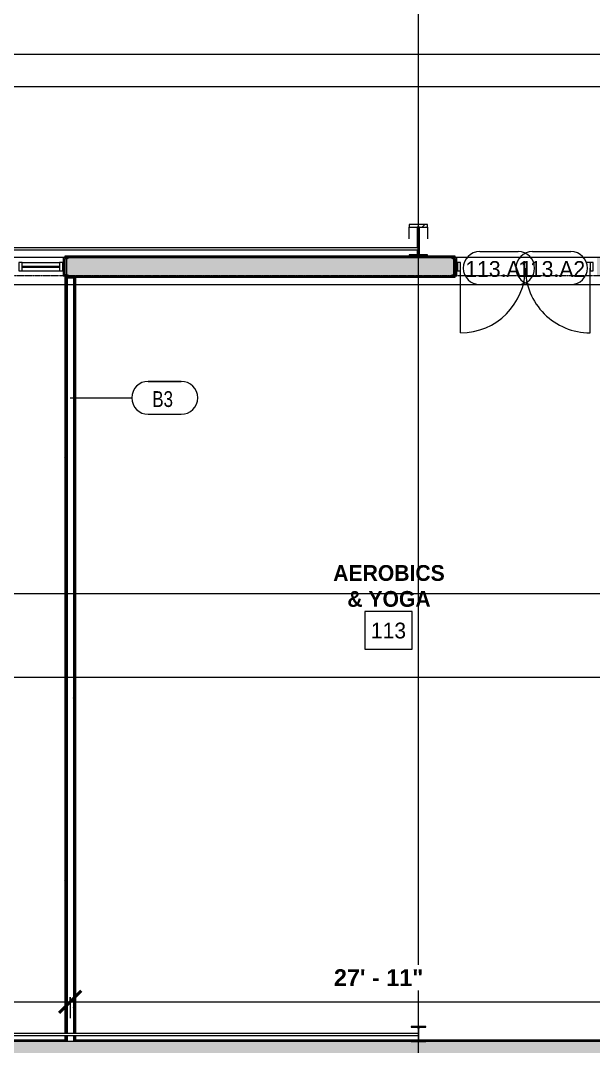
# Model space of a CAD drawing. Header units: inches. Extents: x 23906 to 26716, y -23130 to -20467.
# Drawn here: x 24606 to 24918, y -22790 to -22230 of the extents above; entities that cross this region are included whole.
import ezdxf

# ---------------------------------------------------------------- set-up
doc = ezdxf.new("R2010")
doc.units = ezdxf.units.IN
doc.header["$MEASUREMENT"] = 0
doc.linetypes.add('Grid Line 1_2_', pattern=[0.875, 0.5, -0.125, 0.125, -0.125])
for name, color, linetype, lineweight in [('A-ANNO-DIMS', 211, 'Continuous', 9), ('A-ANNO-DIMS-96', 211, 'Continuous', 9), ('A-AREA-IDEN', 2, 'Continuous', 9), ('A-DETL', 90, 'Continuous', 140), ('A-DOOR', 31, 'Continuous', 20), ('A-DOOR-IDEN', 31, 'Continuous', 9), ('A-FLOR', 192, 'Continuous', 20), ('A-GLAZ-CURT', 52, 'Continuous', 20), ('A-GLAZ-CWMG', 51, 'Continuous', 20), ('A-WALL', 113, 'Continuous', 20), ('A-WALL-IDEN', 211, 'Continuous', 9), ('A-WALL-PATT', 111, 'Continuous', 50), ('G-ANNO-SYMB', 111, 'Continuous', 9), ('I-WALL', 2, 'Continuous', 20), ('S-BEAM', 12, 'Continuous', 20), ('S-COLS', 52, 'Continuous', 20), ('S-GRID', 1, 'Continuous', 9)]:
    doc.layers.add(name, color=color, linetype=linetype, lineweight=lineweight)
doc.styles.add('Arial_B', font='arialbd.ttf', dxfattribs={"height": 9.132806})
doc.styles.add('Century Gothic', font='GOTHIC.TTF', dxfattribs={"height": 8.622671})
doc.styles.add('Century Gothic_1', font='GOTHIC.TTF', dxfattribs={"width": 0.8, "height": 8.622671})
doc.styles.add('Century Gothic_B', font='GOTHICB.TTF', dxfattribs={"height": 8.616719})
doc.dimstyles.new('OD_Dimension_2', dxfattribs={"dimscale": 12, "dimtxt": 9, "dimasz": 1, "dimexe": 0.75, "dimexo": 0.5, "dimgap": 0.5, "dimtad": 1, "dimdec": 3, "dimrnd": 0.125, "dimzin": 1, "dimdsep": 46, "dimlunit": 4, "dimtxsty": 'Arial_B', "dimblk1": 'OBLIQUE', "dimblk2": 'OBLIQUE', "dimsah": 1, "dimcen": 0.09, "dimdle": 0.75, "dimazin": 0, "dimtfac": 1, "dimtdec": 4, "dimtix": 1, "dimtmove": 0, "dimatfit": 3, "dimfxl": 1, "dimtvp": 1, "dimtfill": 1, "dimfrac": 2, "dimtolj": 1, "dimtzin": 0, "dimlwd": 13, "dimlwe": 13, "dimarcsym": 2})
pattern_1 = [(0, (0, 0), (30.72, 7.68), [1.267, -21.773, 1.267, -21.773, -122.88]), (0, (0, 0), (30.72, 7.68), [-46.08, 1.267, -44.813, 1.267, -21.773, -53.76]), (0, (0, 0), (30.72, 7.68), [-115.2, 1.267, -14.093, 1.267, -37.133]), (120, (11.52, 3.84), (-22.0110751, 22.7643004), [1.267, -21.773, 1.267, -21.773, -122.88]), (120, (11.52, 3.84), (-22.0110751, 22.7643004), [-46.08, 1.267, -44.813, 1.267, -21.773, -53.76]), (120, (11.52, 3.84), (-22.0110751, 22.7643004), [-115.2, 1.267, -14.093, 1.267, -37.133]), (240, (15.36, 19.2), (-8.7089249, -30.4443004), [1.267, -21.773, 1.267, -21.773, -122.88]), (240, (15.36, 19.2), (-8.7089249, -30.4443004), [-46.08, 1.267, -44.813, 1.267, -21.773, -53.76]), (240, (15.36, 19.2), (-8.7089249, -30.4443004), [-115.2, 1.267, -14.093, 1.267, -37.133])]
pattern_2 = [(161.57, (0.48, 0.48), (-3.839953776, -1.544e-05), [0, -27.322, 3.034, 0]), (18.43, (-0.48, 0.48), (-3.839953776, 1.544e-05), [0, -27.322, 3.034, 0]), (108.43, (0.48, 0.48), (1.919622, -9.60052459), [9.106, -21.25]), (71.57, (-0.48, 0.48), (1.919622, 9.60052459), [9.106, -21.25])]
pattern_3 = [(225, (24822.89, -22360.053), (9.503515, -9.503515), []), (225, (24822.89, -22374.453), (9.503515, -9.503515), [])]

# ---------------------------------------------------------------- blocks, each defined once
blk = doc.blocks.new('W-Wide Flange-Column - B2_E-V1-Enlarged First Floor Plan _East_')
at = {"layer": 'S-COLS', "lineweight": 9}
h = blk.add_hatch(dxfattribs=at)
h.set_pattern_fill('FP_2', color=8, style=0, pattern_type=2)
h.set_pattern_definition([(225, (24822.89, -22783.178), (9.503515, -9.503515), []), (225, (24822.89, -22797.578), (9.503515, -9.503515), [])])
h.paths.add_polyline_path([(-4, 4.13), (-4, 3.69), (-0.84, 3.69), (-0.35, 3.49), (-0.14, 3), (-0.11, 0.65), (0.04, 0.73), (0.14, 0.73), (0.14, 3), (0.35, 3.49), (0.84, 3.69), (4, 3.69), (4, 4.13), (0.76, 4.13)], flags=0)
h.paths.add_polyline_path([(-0.14, -0.15), (-0.14, -3), (-0.35, -3.49), (-0.84, -3.69), (-4, -3.69), (-4, -4.12), (4, -4.12), (4, -3.69), (0.84, -3.69), (0.35, -3.49), (0.14, -3), (0.13, -0.27), (-0.06, -0.23)], flags=0)
at = {"layer": 'S-COLS', "color": 7}
for p, q in [((4, 4.13), (-4, 4.13)), ((-4, 4.13), (-4, 3.69)), ((-4, 3.69), (-0.84, 3.69)), ((-0.14, 3), (-0.14, 0.62)), ((0.14, 0.73), (0.14, 3)), ((0.84, 3.69), (4, 3.69)), ((4, 3.69), (4, 4.13)), ((-0.84, -3.69), (-4, -3.69)), ((-4, -3.69), (-4, -4.12)), ((-4, -4.12), (4, -4.12)), ((-0.14, -0.15), (-0.14, -3)), ((0.14, -3), (0.14, -0.27)), ((4, -3.69), (0.84, -3.69)), ((4, -4.12), (4, -3.69))]:
    blk.add_line(p, q, dxfattribs=at)
for centre, start, end in [((-0.84, 3), 0, 90), ((0.84, 3), 90, 180), ((-0.84, -3), 270, 0), ((0.84, -3), 180, 270)]:
    blk.add_arc(centre, 0.691, start, end, dxfattribs=at)
blk = doc.blocks.new('columns and girder2 - one-V11-Enlarged First Floor Plan _East_')
at = {"layer": 'S-BEAM', "lineweight": 9}
h = blk.add_hatch(dxfattribs=at)
h.set_pattern_fill('FP_17', color=8, style=0, pattern_type=2)
h.set_pattern_definition(pattern_3)
h.paths.add_polyline_path([(5, -1.25), (-5, -1.25), (-5, -2), (5, -2)], flags=0)
h.paths.add_polyline_path([(5, -17.03), (-5, -17.03), (-5, -18.55), (5, -18.55)], flags=0)
h.paths.add_polyline_path([(5, -1204.89), (-5, -1204.89), (-5, -1206.4), (5, -1206.4)], flags=0)
h.paths.add_polyline_path([(5, -1224.25), (-5, -1224.25), (-5, -1225), (5, -1225)], flags=0)
h = blk.add_hatch(dxfattribs=at)
h.set_pattern_fill('FP_17', color=8, style=0, pattern_type=2)
h.set_pattern_definition(pattern_3)
h.paths.add_polyline_path([(0.62, -2), (-0.63, -2), (-0.63, -17.03), (0.62, -17.03), (0.62, -5.72), (-0.03, -5.71), (-0.21, -5.61), (-0.32, -5.43), (-0.36, -5.22), (-0.32, -5.01), (-0.22, -4.84), (-0.11, -4.75), (0.11, -4.72), (0.62, -4.72), (0.62, -3.92)], flags=0)
h.paths.add_polyline_path([(-0.63, -1206.4), (-0.63, -1224.25), (0.62, -1224.25), (0.62, -1222.25), (-0.11, -1222.23), (-0.35, -1222.1), (-0.46, -1221.75), (-0.35, -1221.4), (-0.06, -1221.25), (0.62, -1221.25), (0.62, -1206.4)], flags=0)
at = {"layer": 'S-BEAM', "color": 7}
for p, q in [((-5, -1.25), (-5, -2)), ((-5, -2), (5, -2)), ((0.62, -2), (-0.63, -2)), ((-0.63, -2), (-0.63, -17.03)), ((0.62, -4.72), (0.62, -2)), ((5, -2), (5, -1.25)), ((0.62, -17.03), (0.62, -5.72)), ((5, -17.03), (-5, -17.03)), ((-5, -17.03), (-5, -18.55)), ((-5, -18.55), (5, -18.55)), ((-0.63, -17.03), (0.62, -17.03)), ((5, -18.55), (5, -17.03))]:
    blk.add_line(p, q, dxfattribs=at)
at = {"layer": 'S-BEAM', "color": 43, "lineweight": 13}
for p, q in [((-5, -17.03), (-5, -10.69)), ((5, -10.69), (5, -17.03))]:
    blk.add_line(p, q, dxfattribs=at)
blk = doc.blocks.new('System Panel - Interior Glazing-1259709-Enlarged First Floor Plan _East_')
at = {"layer": 'A-GLAZ-CURT', "color": 7}
for p, q in [((10.1875, -0.5625), (-10.1875, -0.5625)), ((-10.1875, -0.5625), (-10.1875, -0.9375)), ((-10.1875, -0.9375), (10.1875, -0.9375)), ((10.1875, -0.9375), (10.1875, -0.5625))]:
    blk.add_line(p, q, dxfattribs=at)
blk = doc.blocks.new('Rectangular Mullion - Interior 1_75_ x 4_5_-1259707-Enlarged First Floor Plan _East_')
at = {"layer": 'A-GLAZ-CWMG', "color": 43, "lineweight": 13}
for p, q in [((24606.64, -22362.3), (24627.02, -22362.3)), ((24606.64, -22366.8), (24627.02, -22366.8))]:
    blk.add_line(p, q, dxfattribs=at)
blk = doc.blocks.new('Rectangular Mullion - Interior 1_75_ x 4_5_-1220298-Enlarged First Floor Plan _East_')
at = {"layer": 'A-GLAZ-CWMG', "color": 7}
for p, q in [((0, 3), (-1.75, 3)), ((-1.75, 3), (-1.75, -1.5)), ((0, -1.5), (0, 3)), ((-1.75, -1.5), (0, -1.5))]:
    blk.add_line(p, q, dxfattribs=at)
blk = doc.blocks.new('Rectangular Mullion - Interior 1_75_ x 4_5_-1220290-Enlarged First Floor Plan _East_')
at = {"layer": 'A-GLAZ-CWMG', "color": 7}
for p, q in [((-0.875, 3), (0.875, 3)), ((-0.875, -1.5), (-0.875, 3)), ((0.875, 3), (0.875, -1.5)), ((0.875, -1.5), (-0.875, -1.5))]:
    blk.add_line(p, q, dxfattribs=at)
blk = doc.blocks.new('Round Bar - 1_-1257056-Enlarged First Floor Plan _East_')
at = {"layer": 'S-BEAM', "color": 43, "lineweight": 13}
for p, q in [((24678.62, -22354.33), (24533.39, -22354.33)), ((24533.39, -22355.33), (24678.62, -22355.33))]:
    blk.add_line(p, q, dxfattribs=at)
for start_param, end_param in [(0, 3.141593), (3.141593, 6.283185)]:
    blk.add_ellipse((24533.39, -22354.83), major_axis=(0, 0.5), ratio=0.73532, start_param=start_param, end_param=end_param, dxfattribs=at)
blk = doc.blocks.new('Round Bar - 1_-1257174-Enlarged First Floor Plan _East_')
at = {"layer": 'S-BEAM', "color": 43, "lineweight": 13}
for p, q in [((24822.89, -22354.33), (24677.63, -22354.33)), ((24677.69, -22355.33), (24822.89, -22355.33))]:
    blk.add_line(p, q, dxfattribs=at)
for start_param, end_param in [(0, 3.141593), (3.141593, 6.283185)]:
    blk.add_ellipse((24822.89, -22354.83), major_axis=(0, 0.5), ratio=0.73532, start_param=start_param, end_param=end_param, dxfattribs=at)
blk = doc.blocks.new('Round Bar - 1_-1264636-Enlarged First Floor Plan _East_')
at = {"layer": 'S-BEAM', "color": 43, "lineweight": 13}
for p, q in [((24678.9, -22782.91), (24533.34, -22782.91)), ((24533.34, -22783.91), (24678.9, -22783.91))]:
    blk.add_line(p, q, dxfattribs=at)
for start_param, end_param in [(0, 3.141593), (3.141593, 6.283185)]:
    blk.add_ellipse((24533.34, -22783.41), major_axis=(0, 0.5), ratio=0.440323, start_param=start_param, end_param=end_param, dxfattribs=at)
blk = doc.blocks.new('Round Bar - 1_-1264677-Enlarged First Floor Plan _East_')
at = {"layer": 'S-BEAM', "color": 43, "lineweight": 13}
for p, q in [((24677.32, -22783.91), (24822.91, -22783.91)), ((24822.91, -22782.91), (24677.33, -22782.91))]:
    blk.add_line(p, q, dxfattribs=at)
for start_param, end_param in [(0, 3.141593), (3.141593, 6.283185)]:
    blk.add_ellipse((24822.91, -22783.41), major_axis=(0, 0.5), ratio=0.440323, start_param=start_param, end_param=end_param, dxfattribs=at)
blk = doc.blocks.new('Door_Single_Storefront - one-1371410-Enlarged First Floor Plan _East_')
at = {"layer": 'A-DOOR', "color": 43, "lineweight": 13}
blk.add_line((-17.65625, -35.3125), (-17.65625, 0), dxfattribs=at)
blk.add_arc((-17.65625, 0), 35.3125, 270, 0, dxfattribs=at)
blk = doc.blocks.new('Rectangular Mullion - Interior 1_75_ x 4_5_-1318268-Enlarged First Floor Plan _East_')
at = {"layer": 'A-GLAZ-CWMG', "color": 7}
for p, q in [((-1.75, 1.5), (0, 1.5)), ((-1.75, -3), (-1.75, 1.5)), ((0, 1.5), (0, -3)), ((0, -3), (-1.75, -3))]:
    blk.add_line(p, q, dxfattribs=at)
blk = doc.blocks.new('Rectangular Mullion - Interior 1_75_ x 4_5_-1318283-Enlarged First Floor Plan _East_')
at = {"layer": 'A-GLAZ-CWMG', "color": 7}
for p, q in [((0, 1.5), (-1.75, 1.5)), ((-1.75, 1.5), (-1.75, -3)), ((0, -3), (0, 1.5)), ((-1.75, -3), (0, -3))]:
    blk.add_line(p, q, dxfattribs=at)
blk = doc.blocks.new('Door_Single_Storefront - one-1371411-Enlarged First Floor Plan _East_')
at = {"layer": 'A-DOOR', "color": 43, "lineweight": 13}
blk.add_line((-17.65625, 35.3125), (-17.65625, 0), dxfattribs=at)
blk.add_arc((-17.65625, 0), 35.3125, 360, 90, dxfattribs=at)
blk = doc.blocks.new('Door Tag - Door Tag-4658-Enlarged First Floor Plan _East_')
at = {"layer": 'A-DOOR-IDEN', "color": 153}
for p, q in [((-0.109375, 0.09375), (0.109375, 0.09375)), ((-0.109375, -0.09375), (0.109375, -0.09375))]:
    blk.add_line(p, q, dxfattribs=at)
for centre, start, end in [((-0.109375, 0), 90, 270), ((0.109375, 0), 270, 90)]:
    blk.add_arc(centre, 0.09375, start, end, dxfattribs=at)
blk = doc.blocks.new('Wall Tag - 1_4_-1369832-Enlarged First Floor Plan _East_')
at = {"layer": 'A-WALL-IDEN', "color": 153}
for p, q in [((-0.0822, 0.0968), (0.1053, 0.0968)), ((0.1053, 0.0968), (-0.0822, 0.0968)), ((-0.0822, -0.0907), (0.1053, -0.0907)), ((-0.0822, -0.0907), (0.1053, -0.0907))]:
    blk.add_line(p, q, dxfattribs=at)
for centre, start, end in [((-0.0822, 0.0031), 90, 270), ((-0.0822, 0.0031), 90, 270), ((0.1053, 0.0031), 270, 90), ((0.1053, 0.0031), 270, 90)]:
    blk.add_arc(centre, 0.0937, start, end, dxfattribs=at)
blk = doc.blocks.new('DIMBLOCK33-Enlarged First Floor Plan _East_')
at = {"layer": 'A-ANNO-DIMS-96', "lineweight": 50}
for p, q in [((24243.89, -22765.51), (24249.89, -22759.51)), ((24632.89, -22765.51), (24638.89, -22759.51)), ((24243.89, -22765.51), (24237.89, -22771.51)), ((24632.89, -22765.51), (24626.89, -22771.51))]:
    blk.add_line(p, q, dxfattribs=at)
at = {"layer": 'A-ANNO-DIMS-96', "lineweight": 13}
for p, q in [((24234.89, -22765.51), (24632.89, -22765.51)), ((24243.89, -22763.03), (24243.89, -22774.51)), ((24243.89, -22765.51), (24243.89, -22763.03)), ((24632.89, -22763.03), (24632.89, -22774.51)), ((24632.89, -22765.51), (24632.89, -22763.03))]:
    blk.add_line(p, q, dxfattribs=at)
at = {"layer": 'A-ANNO-DIMS-96', "color": 0, "lineweight": 13, "insert": (24418.18, -22747.81), "char_height": 9.133, "width": 48.5143, "attachment_point": 1, "line_spacing_factor": 0.938532, "style": 'Arial_B', "bg_fill": 3, "box_fill_scale": 1.25, "bg_fill_color": 0, "bg_fill_transparency": 0}
blk.add_mtext('32\' - 5"', dxfattribs=at)
blk = doc.blocks.new('_Oblique')
at = {"color": 0, "linetype": 'ByBlock', "lineweight": -2}
blk.add_line((-0.5, -0.5), (0.5, 0.5), dxfattribs=at)
blk = doc.blocks.new('DIMBLOCK34-Enlarged First Floor Plan _East_')
at = {"layer": 'A-ANNO-DIMS-96', "lineweight": 50}
for p, q in [((24632.89, -22765.51), (24638.89, -22759.51)), ((24967.89, -22765.51), (24973.89, -22759.51)), ((24632.89, -22765.51), (24626.89, -22771.51)), ((24967.89, -22765.51), (24961.89, -22771.51))]:
    blk.add_line(p, q, dxfattribs=at)
at = {"layer": 'A-ANNO-DIMS-96', "lineweight": 13}
for p, q in [((24632.89, -22763.03), (24632.89, -22774.51)), ((24632.89, -22765.51), (24632.89, -22763.03)), ((24632.89, -22765.51), (24967.89, -22765.51)), ((24967.89, -22763.03), (24967.89, -22774.51)), ((24967.89, -22765.51), (24967.89, -22763.03))]:
    blk.add_line(p, q, dxfattribs=at)
at = {"layer": 'A-ANNO-DIMS-96', "color": 0, "lineweight": 13, "insert": (24776.75, -22747.81), "char_height": 9.133, "width": 56.7429, "attachment_point": 1, "line_spacing_factor": 0.938532, "style": 'Arial_B', "bg_fill": 3, "box_fill_scale": 1.25, "bg_fill_color": 0, "bg_fill_transparency": 0}
blk.add_mtext('27\' - 11"', dxfattribs=at)

msp = doc.modelspace()

# ---------------------------------------------------------------- hatches: boundary and pattern name
at = {"layer": 'A-WALL-PATT', "lineweight": 9}
h = msp.add_hatch(dxfattribs=at)
h.set_pattern_fill('FP_9', color=8, style=0, pattern_type=2)
h.set_pattern_definition(pattern_2)
h.paths.add_polyline_path([(25738.7652, -22369.5528), (25738.7652, -22359.5528), (25563.5152, -22359.5528), (25563.5152, -22369.5528), (25689.899, -22369.5528)], flags=0)
h.paths.add_polyline_path([(25481.5152, -22369.5528), (25481.5152, -22359.5528), (25161.5152, -22359.5528), (25161.5152, -22369.5528), (25420.3, -22369.5528)], flags=0)
h.paths.add_polyline_path([(25118.0152, -22369.5528), (25118.0152, -22359.5528), (24920.2652, -22359.5528), (24920.2652, -22369.5528), (25015.9015, -22369.5528)], flags=0)
h.paths.add_polyline_path([(24842.1402, -22369.5528), (24842.1402, -22359.5528), (24630.7652, -22359.5528), (24630.7652, -22369.5528), (24813.7022, -22369.5528)], flags=0)
h = msp.add_hatch(dxfattribs=at)
h.set_pattern_fill('FP_8', color=8, style=0, pattern_type=2)
h.set_pattern_definition(pattern_1)
h.paths.add_polyline_path([(24629.8902, -22787.3028), (24630.5152, -22787.3028), (24630.5152, -22783.9122), (24629.8902, -22783.9122), (24629.8902, -22786.5528)], flags=0)
h.paths.add_polyline_path([(24630.5152, -22782.9122), (24630.5152, -22370.1778), (24635.2652, -22370.1778), (24635.2652, -22369.5528), (24629.8902, -22369.5528), (24629.8957, -22782.9122)], flags=0)
h = msp.add_hatch(dxfattribs=at)
h.set_pattern_fill('FP_8', color=8, style=0, pattern_type=2)
h.set_pattern_definition(pattern_1)
h.paths.add_polyline_path([(24630.5152, -22787.3028), (24631.1402, -22787.3028), (24631.1402, -22783.9122), (24630.5152, -22783.9122), (24630.5152, -22786.5528)], flags=0)
h.paths.add_polyline_path([(24631.1402, -22782.9122), (24631.1402, -22370.8028), (24634.6402, -22370.8028), (24634.6402, -22370.1778), (24630.5152, -22370.1778), (24630.5207, -22782.9122)], flags=0)
h = msp.add_hatch(dxfattribs=at)
h.set_pattern_fill('FP_8', color=8, style=0, pattern_type=2)
h.set_pattern_definition(pattern_1)
h.paths.add_polyline_path([(24634.6402, -22787.3028), (24635.2652, -22787.3028), (24635.2613, -22783.9122), (24634.6402, -22783.9122), (24634.6402, -22786.5528)], flags=0)
h.paths.add_polyline_path([(24635.2652, -22782.9122), (24635.2652, -22370.1778), (24634.6402, -22370.1778), (24634.6402, -22782.9122), (24635.2598, -22782.9122)], flags=0)
h = msp.add_hatch(dxfattribs=at)
h.set_pattern_fill('FP_8', color=8, style=0, pattern_type=2)
h.set_pattern_definition(pattern_1)
h.paths.add_polyline_path([(24635.8902, -22787.3028), (24635.8863, -22783.9122), (24635.2652, -22783.9122), (24635.2652, -22787.3028)], flags=0)
h.paths.add_polyline_path([(24635.8902, -22782.9122), (24635.8902, -22369.5528), (24635.2652, -22369.5528), (24635.2652, -22782.9122), (24635.8848, -22782.9122)], flags=0)
h = msp.add_hatch(dxfattribs=at)
h.set_pattern_fill('FP_9', color=8, style=0, pattern_type=2)
h.set_pattern_definition(pattern_2)
h.paths.add_polyline_path([(24244.7652, -22795.3028), (25073.3277, -22795.3028), (25073.3277, -22787.3028), (24244.7652, -22787.3028), (24244.7652, -22791.8686)], flags=0)
at = {"layer": 'S-COLS', "lineweight": 9}
h = msp.add_hatch(dxfattribs=at)
h.set_pattern_fill('FP_13', color=8, style=0, pattern_type=2)
h.set_pattern_definition([(45, (0, 0), (-9.503515, 9.503515), []), (45, (0, 14.4), (-9.503515, 9.503515), [])])
h.paths.add_polyline_path([(24631.9052, -22369.5528), (24631.7775, -22369.2445), (24631.4692, -22369.1168), (24629.5412, -22368.8114), (24629.5412, -22360.2942), (24631.4692, -22359.9888), (24631.7775, -22359.8611), (24631.9052, -22359.5528), (24629.0152, -22359.5528), (24629.0152, -22369.5528)], flags=0)

# ---------------------------------------------------------------- linework, layer by layer
at = {"layer": 'A-AREA-IDEN', "flags": 128}
msp.add_lwpolyline([(24793.6708, -22552.6276), (24793.6708, -22573.199), (24819.3808, -22573.199), (24819.3808, -22552.6276)], close=True, dxfattribs=at)
at = {"layer": 'A-DETL', "color": 43, "lineweight": 13}
msp.add_line((24917.3902, -22362.3028), (24914.6402, -22362.3028), dxfattribs=at)
at = {"layer": 'A-FLOR', "color": 43, "lineweight": 13}
msp.add_line((24594.8559, -22266.3028), (25980.8277, -22266.3028), dxfattribs=at)
at = {"layer": 'A-WALL', "color": 7}
for p, q in [((24630.7652, -22359.5528), (24630.7652, -22369.5528)), ((24630.7652, -22359.5528), (24842.1402, -22359.5528)), ((24842.1402, -22369.5528), (24842.1402, -22359.5528)), ((24630.5152, -22370.1778), (24630.5152, -22782.9122)), ((24635.2652, -22370.1778), (24630.5152, -22370.1778)), ((24630.7652, -22369.5528), (24842.1402, -22369.5528)), ((24634.6402, -22370.8028), (24631.1402, -22370.8028)), ((24631.1402, -22370.8028), (24631.1402, -22782.9122)), ((24634.6402, -22370.8028), (24634.6402, -22782.9122)), ((24635.2652, -22370.1778), (24635.2652, -22782.9122)), ((24630.5152, -22783.9122), (24630.5152, -22787.3028)), ((24631.1402, -22783.9122), (24631.1402, -22787.3028)), ((24634.6402, -22783.9122), (24634.6402, -22787.3028)), ((24635.2652, -22783.9122), (24635.2652, -22787.3028)), ((24629.8902, -22786.5528), (24533.6901, -22786.5528)), ((24818.8902, -22787.3028), (24537.3902, -22787.3028)), ((24629.8902, -22786.5528), (24629.8902, -22787.3028)), ((24635.8902, -22786.5528), (24635.8902, -22787.3028)), ((24822.5904, -22786.5528), (24635.8902, -22786.5528)), ((24965.4527, -22786.5528), (24823.1901, -22786.5528)), ((25073.3277, -22787.3028), (24826.8902, -22787.3028))]:
    msp.add_line(p, q, dxfattribs=at)
at = {"layer": 'A-WALL-IDEN', "color": 153}
msp.add_line((24632.8902, -22436.0811), (24666.4439, -22436.0811), dxfattribs=at)
at = {"layer": 'G-ANNO-SYMB'}
for p, q in [((26314.6334, -22248.8331), (23915.5199, -22248.8331)), ((26313.5202, -22374.357), (23919.0618, -22374.357)), ((26309.8879, -22588.6303), (23915.4295, -22588.6303))]:
    msp.add_line(p, q, dxfattribs=at)
at = {"layer": 'I-WALL', "color": 7}
for p, q in [((24842.8902, -22358.8028), (24630.0152, -22358.8028)), ((24630.0152, -22358.8028), (24630.0152, -22370.3028)), ((24842.8902, -22370.3028), (24842.8902, -22358.8028)), ((24630.7652, -22369.5528), (24629.8902, -22369.5528)), ((24629.8902, -22369.5528), (24629.8902, -22782.9122)), ((24630.0152, -22370.3028), (24842.8902, -22370.3028)), ((24635.8902, -22782.9122), (24635.8902, -22369.5528)), ((24629.8902, -22783.9122), (24629.8902, -22786.5528)), ((24635.8902, -22786.5528), (24635.8902, -22783.9122))]:
    msp.add_line(p, q, dxfattribs=at)
at = {"layer": 'S-COLS', "color": 7}
for p, q in [((24631.9052, -22359.5528), (24629.0152, -22359.5528)), ((24629.0152, -22359.5528), (24629.0152, -22369.5528)), ((24629.5412, -22360.2942), (24631.4692, -22359.9888)), ((24843.8902, -22359.5528), (24841.0002, -22359.5528)), ((24841.4362, -22359.9888), (24843.3642, -22360.2942)), ((24843.8902, -22369.5528), (24843.8902, -22359.5528)), ((24629.5412, -22368.8114), (24629.5412, -22360.2942)), ((24843.3642, -22360.2942), (24843.3642, -22368.8114)), ((24629.0152, -22369.5528), (24631.9052, -22369.5528)), ((24631.4692, -22369.1168), (24629.5412, -22368.8114)), ((24841.0002, -22369.5528), (24843.8902, -22369.5528)), ((24843.3642, -22368.8114), (24841.4362, -22369.1168))]:
    msp.add_line(p, q, dxfattribs=at)
for centre, start, end in [((24631.4692, -22359.5528), 270, 0), ((24841.4362, -22359.5528), 180, 270), ((24631.4692, -22369.5528), 0, 90), ((24841.4362, -22369.5528), 90, 180)]:
    msp.add_arc(centre, 0.436, start, end, dxfattribs=at)
at = {"layer": 'S-GRID', "linetype": 'Grid Line 1_2_'}
for p, q in [((24822.8902, -22929.3071), (24822.8902, -20749.6602)), ((24822.8902, -23058.9049), (24822.8902, -20902.4278)), ((26649.0048, -22359.5528), (24012.5184, -22359.5528)), ((26535.9342, -22359.5528), (24012.5184, -22359.5528)), ((26601.0048, -22369.5528), (24012.5184, -22369.5528)), ((26427.3416, -22543.0528), (24012.5184, -22543.0528)), ((26535.9342, -22543.0528), (24110.3815, -22543.0528)), ((26427.3416, -22787.3028), (24012.5184, -22787.3028)), ((26535.9342, -22787.3028), (24110.3815, -22787.3028))]:
    msp.add_line(p, q, dxfattribs=at)

# ---------------------------------------------------------------- block references
at = {"layer": 'A-DOOR', "color": 43, "lineweight": 13}
msp.add_blockref('Door_Single_Storefront - one-1371410-Enlarged First Floor Plan _East_', (24863.5465, -22365.3028), dxfattribs=at)
at = {"layer": 'A-DOOR', "color": 43, "lineweight": 13, "rotation": 180}
msp.add_blockref('Door_Single_Storefront - one-1371411-Enlarged First Floor Plan _East_', (24898.859, -22365.3028), dxfattribs=at)
at = {"layer": 'A-DOOR-IDEN', "color": 153, "xscale": 95.99999999999994, "yscale": 95.99999999999994, "zscale": 95.99999999999994}
for p in [(24866.7954, -22365.3028), (24895.61, -22365.3028)]:
    msp.add_blockref('Door Tag - Door Tag-4658-Enlarged First Floor Plan _East_', p, dxfattribs=at)
at = {"layer": 'A-GLAZ-CURT', "color": 43, "lineweight": 13, "rotation": 180}
msp.add_blockref('System Panel - Interior Glazing-1259709-Enlarged First Floor Plan _East_', (24616.8277, -22365.3028), dxfattribs=at)
at = {"layer": 'A-GLAZ-CWMG', "color": 43, "lineweight": 13, "extrusion": (0, 0, -1)}
msp.add_blockref('Rectangular Mullion - Interior 1_75_ x 4_5_-1220290-Enlarged First Floor Plan _East_', (-24605.7652, -22365.3028), dxfattribs=at)
at = {"layer": 'A-GLAZ-CWMG', "color": 43, "lineweight": 13}
for name, p in [('Rectangular Mullion - Interior 1_75_ x 4_5_-1259707-Enlarged First Floor Plan _East_', (0, 0)), ('Rectangular Mullion - Interior 1_75_ x 4_5_-1220298-Enlarged First Floor Plan _East_', (24628.7652, -22365.3028))]:
    msp.add_blockref(name, p, dxfattribs=at)
at = {"layer": 'A-GLAZ-CWMG', "color": 43, "lineweight": 13, "rotation": 180}
msp.add_blockref('Rectangular Mullion - Interior 1_75_ x 4_5_-1318283-Enlarged First Floor Plan _East_', (24844.1402, -22365.3028), dxfattribs=at)
at = {"layer": 'A-GLAZ-CWMG', "color": 43, "lineweight": 13, "extrusion": (0, 0, -1), "rotation": 180}
msp.add_blockref('Rectangular Mullion - Interior 1_75_ x 4_5_-1318268-Enlarged First Floor Plan _East_', (-24918.2652, -22365.3028), dxfattribs=at)
at = {"layer": 'A-WALL-IDEN', "color": 153, "xscale": 95.99999999999994, "yscale": 95.99999999999994, "zscale": 95.99999999999994}
msp.add_blockref('Wall Tag - 1_4_-1369832-Enlarged First Floor Plan _East_', (24683.3393, -22436.3748), dxfattribs=at)
at = {"layer": 'S-BEAM', "color": 43, "lineweight": 13, "rotation": 180}
msp.add_blockref('columns and girder2 - one-V11-Enlarged First Floor Plan _East_', (24822.8902, -22360.0528), dxfattribs=at)
at = {"layer": 'S-BEAM', "color": 43, "lineweight": 13}
for name in ['Round Bar - 1_-1257056-Enlarged First Floor Plan _East_', 'Round Bar - 1_-1257174-Enlarged First Floor Plan _East_', 'Round Bar - 1_-1264636-Enlarged First Floor Plan _East_', 'Round Bar - 1_-1264677-Enlarged First Floor Plan _East_']:
    msp.add_blockref(name, (0, 0), dxfattribs=at)
at = {"layer": 'S-COLS', "color": 43, "lineweight": 13, "rotation": 180}
msp.add_blockref('W-Wide Flange-Column - B2_E-V1-Enlarged First Floor Plan _East_', (24822.8902, -22783.1778), dxfattribs=at)

# ---------------------------------------------------------------- texts
at = {"layer": 'A-AREA-IDEN', "attachment_point": 2}
for s, insert, char_height, width, line_spacing_factor, style in [('AEROBICS\\P& YOGA', (24806.8118, -22527.318), 8.61672, 69.444, 0.984796, 'Century Gothic_B'), ('113', (24806.5258, -22558.7192), 8.62267, 23.652, 0.984117, 'Century Gothic')]:
    msp.add_mtext(s, dxfattribs=dict(at, insert=insert, char_height=char_height, width=width, line_spacing_factor=line_spacing_factor, style=style))
at = {"layer": 'A-DOOR-IDEN', "char_height": 8.62267, "width": 46.008, "attachment_point": 2, "line_spacing_factor": 0.984117, "style": 'Century Gothic'}
for s, insert in [('113.A1', (24866.7541, -22361.4715)), ('113.A2', (24895.5687, -22361.4715))]:
    msp.add_mtext(s, dxfattribs=dict(at, insert=insert))

# ---------------------------------------------------------------- next in the draw order: texts
at = {"layer": 'A-WALL-IDEN', "insert": (24683.3104, -22432.4404), "char_height": 8.62267, "width": 12.744, "attachment_point": 2, "line_spacing_factor": 0.984117, "style": 'Century Gothic_1', "bg_fill": 3, "box_fill_scale": 1.25, "bg_fill_color": 0, "bg_fill_transparency": 0}
msp.add_mtext('B3', dxfattribs=at)

# ---------------------------------------------------------------- next in the draw order: dimensions: what is measured, and where the dimension line sits
at = {"layer": 'A-ANNO-DIMS', "lineweight": 13}
dim = msp.add_linear_dim(base=(24632.8902, -22765.5104), p1=(24243.8902, -22757.0251), p2=(24632.8902, -22757.0251), dimstyle='OD_Dimension_2', override={"dimpost": '<>', "dimfxl": 389}, dxfattribs=at)
dim.commit()
dim.dimension.update_dxf_attribs({"geometry": 'DIMBLOCK33-Enlarged First Floor Plan _East_', "text_midpoint": (24438.3902, -22754.8475)})

# ---------------------------------------------------------------- next in the draw order: dimensions: what is measured, and where the dimension line sits
dim = msp.add_linear_dim(base=(24967.8902, -22765.5104), p1=(24632.8902, -22757.0251), p2=(24967.8902, -22757.0251), dimstyle='OD_Dimension_2', override={"dimpost": '<>', "dimfxl": 335}, dxfattribs=at)
dim.commit()
dim.dimension.update_dxf_attribs({"geometry": 'DIMBLOCK34-Enlarged First Floor Plan _East_', "text_midpoint": (24800.3902, -22754.9253)})

doc.saveas('drawing.dxf')
